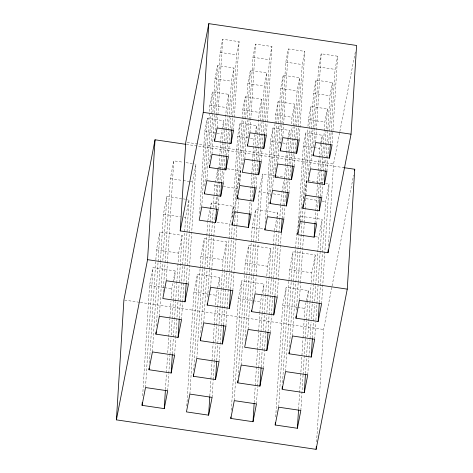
<?xml version="1.0" encoding="UTF-8"?>
<svg xmlns="http://www.w3.org/2000/svg" width="473" height="473" viewBox="0 0 473 473"><rect width="100%" height="100%" fill="white"/><g stroke="black" fill="none" stroke-linecap="round" stroke-linejoin="round"><path stroke-width="0.35" stroke-dasharray="2.37 1.77" d="M142.657 395.783L149.551 285.467L153.01 267.665L175.199 270.94L174.602 280.501M145.518 387.541L153.01 267.665M149.391 363.116L156.474 249.862L159.933 232.06L182.123 235.335L179.131 283.138M152.436 351.936L158.047 262.213M158.094 261.48L159.933 232.06M156.403 326.045L160.359 262.799M160.406 262.06L163.392 214.257L166.851 196.455L182.602 198.784M159.36 316.331L162.671 263.384M162.854 260.44L166.851 196.455M163.232 291.912L165.024 263.23M165.071 262.497L170.315 178.658L173.774 160.855L183.081 162.227M166.277 280.731L167.336 263.816M167.383 263.077L173.774 160.855M165.444 389.498L166.455 373.315M166.502 372.582L167.56 355.666M167.744 352.722L168.707 337.279M168.755 336.545L169.854 318.897M169.902 318.158L170.96 301.242M171.143 298.303L171.74 288.743L175.199 270.94M167.708 390.816L168.766 373.901M168.814 373.167L169.913 355.513M169.961 354.78L171.019 337.864M171.202 334.925L172.166 319.476M172.213 318.743L173.319 301.094M173.36 300.355L174.419 283.445M172.361 353.893L173.372 337.71M173.42 336.977L174.478 320.061M174.525 319.328L175.625 301.679M175.672 300.94L176.778 283.292M176.825 282.558L178.664 253.138L182.123 235.335M174.626 355.211L175.684 338.296M175.731 337.562L179.09 283.877M179.285 318.288L185.582 217.533L189.04 199.73L187.61 199.523M181.549 319.606L182.608 302.696M182.655 301.957L189.04 199.73M186.202 282.683L187.213 266.506M187.261 265.773L189.283 233.414M189.33 232.675L192.505 181.934L195.964 164.131L194.533 163.918M188.467 284.007L195.964 164.131M186.805 406.011L193.93 292.018L197.389 274.216L219.578 277.491L218.981 287.052M199.612 213.571L204.744 131.459L207.304 118.285L223.723 120.71L223.173 129.507M189.898 394.092L197.389 274.216M201.758 206.997L207.304 118.285M204.827 185.759L209.864 105.112L212.424 91.939L228.849 94.364L227.472 116.358M193.723 370.406L200.854 256.413L204.312 238.611L226.502 241.886L224.663 271.307M206.884 180.651L211.005 114.667M211.053 113.934L212.424 91.939M196.815 358.487L202.426 268.765M202.474 268.031L204.312 238.611M209.811 161.612L214.99 78.766L217.55 65.593L233.969 68.017L231.037 114.939M200.783 332.596L204.738 269.35M204.785 268.611L206.807 236.258M206.855 235.519L207.682 222.28M212.005 154.304L217.55 65.593M214.979 134.533L216.167 115.471M216.214 114.738L220.111 52.42L222.671 39.247L239.09 41.671L234.371 117.186M203.739 322.882L207.05 269.935M207.233 266.991L209.161 236.104M209.208 235.371L209.988 222.866M210.036 222.133L210.816 209.628M210.863 208.895L211.23 203.012L233.42 206.287L232.734 217.314M217.125 127.952L217.905 115.495M217.947 114.762L222.671 39.247M207.706 296.991L209.403 269.781M209.45 269.048L211.472 236.689M211.52 235.95L213.128 210.213M213.311 207.269L214.695 185.209L218.154 167.407L240.343 170.682L239.421 185.392M210.656 287.282L211.715 270.367M211.762 269.628L213.784 237.269M213.831 236.535L214.659 223.297M214.89 219.62L215.209 214.476M215.623 207.854L217.142 183.583M217.326 180.645L218.154 167.407M216.533 207.931L217.225 196.934M217.273 196.2L218.922 169.807M218.964 169.074L219.744 156.61M219.791 155.877L220.572 143.414M220.613 142.68L221.163 133.883L221.973 129.726M218.183 209.421L218.958 196.957M219.005 196.224L220.607 170.564M220.655 169.831L222.304 143.437M222.351 142.704L223.132 130.241M221.66 181.585L222.345 170.587M222.393 169.854L224.864 130.264M224.912 129.531L226.289 107.537L228.849 94.364M209.823 396.049L210.834 379.866M210.881 379.133L211.981 361.484M212.028 360.745L213.087 343.83M213.134 343.096L214.234 325.448M214.281 324.709L215.339 307.793M215.522 304.854L216.12 295.294L219.578 277.491M223.303 183.075L224.078 170.611M224.125 169.878L224.906 157.414M224.953 156.681L226.602 130.288M226.65 129.555L227.424 117.091M226.78 155.239L231.409 81.19L233.969 68.017M212.087 397.367L213.146 380.452M213.193 379.718L214.293 362.064M214.34 361.331L215.398 344.415M215.582 341.476L216.545 326.033M216.593 325.294L217.698 307.645M217.74 306.912L218.798 289.996M228.424 156.729L230.854 117.872M216.74 360.444L217.751 344.267M217.799 343.528L218.857 326.612M219.04 323.674L220.004 308.23M220.051 307.491L221.157 289.843M221.204 289.109L222.304 271.455M222.351 270.722L223.043 259.689L226.502 241.886M231.9 128.893L232.586 117.895M232.633 117.162L236.53 54.844L239.09 41.671M219.005 361.762L220.063 344.847M220.111 344.113L221.216 326.465M221.258 325.726L222.316 308.81M222.363 308.077L223.469 290.428M223.51 289.689L224.616 272.04M233.544 130.377L234.324 117.919M223.664 324.839L226.928 272.625M226.975 271.892L229.961 224.084L233.42 206.287M232.545 216.953L237.588 136.307L240.148 123.134L256.567 125.558L256.017 134.356M225.928 326.163L226.987 309.247M227.034 308.508L232.178 226.141M234.602 211.845L240.148 123.134M230.582 289.24L231.593 273.057M231.64 272.324L233.662 239.965M233.709 239.226L234.49 226.727M234.537 225.988L236.884 188.485L240.343 170.682M237.529 192.807L242.708 109.961L245.268 96.788L261.687 99.212L260.316 121.206M232.846 290.558L236.849 226.573M236.896 225.84L237.677 213.335M237.724 212.602L238.504 200.097M238.552 199.364L238.735 196.419M239.722 185.499L243.849 119.515M243.891 118.782L245.268 96.788M242.744 164.994L245.582 119.539M245.629 118.806L247.828 83.615L250.388 70.442L266.807 72.866L263.739 121.987M244.843 159.153L247.273 120.296M247.456 117.363L250.388 70.442M247.905 137.915L249.005 120.319M249.052 119.586L252.949 57.268L255.509 44.095L271.928 46.52L267.21 122.034M231.321 410.357L238.309 298.569L241.768 280.767L263.958 284.042L263.36 293.603M249.963 132.801L250.743 120.343M250.791 119.61L255.509 44.095M234.277 400.643L241.768 280.767M238.102 376.957L245.233 262.964L248.692 245.162L270.881 248.437L269.042 277.858M249.377 212.779L250.063 201.782M250.111 201.049L251.76 174.655M251.807 173.922L254.007 138.731L256.567 125.558M241.195 365.038L248.692 245.162M251.021 214.269L251.802 201.805M251.843 201.072L252.623 188.609M252.671 187.876L254.32 161.482M254.368 160.749L255.97 135.089M254.45 187.166L256.011 162.239M256.195 159.306L257.708 135.112M257.75 134.379L259.127 112.385L261.687 99.212M245.073 340.619L252.15 227.365L255.609 209.563L277.799 212.838L277.432 218.721M256.141 187.923L256.922 175.459M256.969 174.726L257.744 162.263M257.791 161.53L259.441 135.136M259.488 134.403L260.268 121.939M248.118 329.439L253.54 242.655M253.587 241.922L255.609 209.563M259.618 160.087L260.31 149.09M260.351 148.356L262.001 121.963M262.048 121.23L264.247 86.039L266.807 72.866M252.085 303.542L253.782 276.333M253.83 275.599L255.852 243.24M255.899 242.501L259.074 191.76L262.533 173.958L275.416 175.861M261.262 161.577L262.042 149.113M262.089 148.38L263.692 122.72M264.697 134.474L265.43 122.744M265.471 122.01L269.368 59.693L271.928 46.52M255.083 293.094L256.094 276.918M256.141 276.185L258.163 243.826M258.347 240.881L262.533 173.958M266.382 135.225L267.162 122.767M265.294 223.268L270.426 141.155L272.986 127.982L289.405 130.406L288.033 152.401M254.202 402.6L255.213 386.417M255.26 385.684L257.466 350.387M257.513 349.648L258.613 331.999M258.66 331.26L259.766 313.611M259.807 312.878L260.499 301.845L263.958 284.042M267.44 216.693L272.986 127.982M256.467 403.918L257.525 387.003M257.566 386.27L258.672 368.621M258.719 367.882L259.778 350.966M259.961 348.027L260.925 332.584M260.972 331.845L262.077 314.196M262.119 313.463L263.177 296.547M270.461 196.189L274.949 124.34M274.996 123.607L275.546 114.809L278.106 101.636L294.525 104.06L293.154 126.055M261.12 366.995L262.131 350.818M262.178 350.079L263.236 333.163M263.42 330.225L264.383 314.781M264.431 314.042L265.536 296.394M265.584 295.66L266.636 278.745M266.825 275.8L267.422 266.24L270.881 248.437M272.56 190.347L276.687 124.364M276.735 123.63L278.106 101.636M275.446 172.042L275.534 170.576M275.582 169.842L278.426 124.387M278.467 123.654L280.666 88.463L283.226 75.29L299.651 77.714L295.755 140.032M263.384 368.313L264.442 351.398M264.49 350.664L265.595 333.016M265.637 332.277L266.695 315.367M266.878 312.422L267.848 296.979M267.889 296.246L268.995 278.591M277.686 164.001L283.226 75.29M268.043 331.39L269.054 315.213M269.102 314.48L271.307 279.176M271.354 278.443L274.251 232.107M280.655 144.23L285.793 62.117L288.353 48.944L304.772 51.368L299.226 140.073M270.308 332.714L271.366 315.798M271.413 315.059L276.557 232.692M276.604 231.959L277.385 219.454M282.807 137.649L283.581 125.191M283.629 124.458L288.353 48.944M274.961 295.791L278.041 246.516M278.089 245.777L278.869 233.278M278.916 232.545L280.572 206.068M280.619 205.329L281.677 192.901M277.225 297.109L281.228 233.124M282.144 218.42L282.907 206.63M282.931 205.915L284.586 179.438M284.645 178.77L285.426 166.307M285.473 165.574L286.845 143.579L287.655 139.423M283.859 219.117L284.64 206.654M284.687 205.921L285.467 193.457M285.509 192.724L287.158 166.33M287.206 165.597L287.986 153.134M287.336 191.281L288.027 180.284M288.075 179.551L288.849 167.087M289.033 164.155L291.374 126.764M291.557 123.831L291.965 117.233L294.525 104.06M288.985 192.771L291.409 153.914M291.457 153.181L293.106 126.788M275.7 416.908L282.688 305.12L286.147 287.318L308.337 290.593L307.651 301.626M292.462 164.935L293.148 153.938M293.195 153.205L294.845 126.811M294.886 126.078L297.091 90.887L299.651 77.714M278.656 407.194L286.147 287.318M294.105 166.425L294.886 153.962M294.927 153.228L295.708 140.765M297.582 138.589L302.212 64.541L304.772 51.368M282.529 382.775L289.612 269.515L293.071 251.719L315.26 254.994L313.422 284.409M285.574 371.589L291.185 281.867M291.232 281.133L293.071 251.719M289.452 347.17L296.53 233.916L299.988 216.114L322.178 219.389L315.787 321.61M298.226 226.65L303.264 146.003L305.83 132.83L322.249 135.254L320.871 157.249M292.497 335.99L297.919 249.206M297.966 248.473L298.747 235.968M299.669 221.258L299.988 216.114M300.284 221.541L305.83 132.83M296.465 310.099L298.161 282.884M298.209 282.15L300.231 249.791M300.278 249.058L301.934 222.582M301.981 221.843L302.761 209.344M303.211 202.503L307.793 129.188M307.976 126.256L308.39 119.657L310.95 106.484L327.369 108.908L324.437 155.83M305.404 195.195L309.525 129.212M309.573 128.479L310.95 106.484M299.415 300.385L300.473 283.469M300.521 282.736L302.543 250.377M302.59 249.638L304.245 223.161M304.293 222.428L305.073 209.923M305.12 209.19L305.901 196.691M305.948 195.952L306.912 180.509L324.803 183.152M308.42 174.691L311.264 129.235M311.311 128.502L313.51 93.311L316.07 80.138L332.489 82.562L328.593 144.88M310.525 168.849L316.07 80.138M313.634 146.878L318.631 66.965L321.191 53.792L337.61 56.216L332.064 144.927M298.581 409.151L302.992 338.55M303.039 337.817L304.878 308.396L308.337 290.593M315.645 142.497L321.191 53.792M300.846 410.469L303.051 375.172M303.098 374.433L305.304 339.135M305.351 338.396L306.457 320.747M306.498 320.014L307.604 302.359M305.499 373.546L306.51 357.369M306.557 356.63L307.616 339.72M307.799 336.776L308.763 321.333M308.81 320.599L309.916 302.945M309.963 302.212L311.015 285.296M311.199 282.351L311.802 272.791L315.26 254.994M315.012 223.209L316.573 198.282M316.756 195.349L318.264 171.155M318.311 170.422L319.689 148.427L320.493 144.271M316.703 223.966L318.305 198.305M318.353 197.572L320.002 171.179M320.05 170.446L320.824 157.982M307.763 374.864L308.822 357.955M308.869 357.216L309.975 339.567M310.016 338.834L311.074 321.918M311.258 318.973L312.227 303.53M312.269 302.797L313.374 285.142M320.18 196.129L320.865 185.132M320.913 184.399L322.562 158.006M322.61 157.273L323.39 144.809M323.431 144.076L324.212 131.612M324.259 130.879L324.809 122.081L327.369 108.908M312.422 337.947L313.433 321.764M313.481 321.031L314.533 304.115M314.722 301.171L315.686 285.727M315.733 284.994L317.755 252.635M317.803 251.896L318.719 237.192L322.178 219.389M321.823 197.619L322.604 185.156M322.645 184.423L323.426 171.959M323.473 171.226L324.253 158.762M314.687 339.265L315.745 322.35M325.253 170.517L325.986 158.786M326.033 158.053L329.929 95.735L332.489 82.562M326.944 171.273L327.724 158.81M327.771 158.077L328.546 145.613M319.34 302.342L322.42 253.067M322.468 252.334L325.643 201.587L329.102 183.784L325.525 183.258M330.42 143.437L331.112 132.44M331.153 131.707L335.05 69.389L337.61 56.216M321.605 303.66L329.102 183.784M328.416 246.137L333.548 164.025L339.732 132.215M316.573 441.995L323.609 329.474L331.922 286.703M222.109 129.028L223.723 120.71M207.771 220.808L209.988 209.415M210.124 208.705L211.23 203.012M287.791 138.725L289.405 130.406M274.34 230.641L277.799 212.838M281.813 192.186L284.167 180.083M306.912 180.509L303.453 198.311L319.198 200.635M320.629 143.579L322.249 135.254M339.868 131.494L355.329 51.971M332.064 285.976L353.621 175.057M220.111 52.42L236.53 54.844M252.949 57.268L269.368 59.693M285.793 62.117L302.212 64.541M318.631 66.965L335.05 69.389M214.99 78.766L231.409 81.19M247.828 83.615L264.247 86.039M280.666 88.463L297.091 90.887M313.51 93.311L329.929 95.735M209.864 105.112L226.289 107.537M242.708 109.961L259.127 112.385M275.546 114.809L291.965 117.233M308.39 119.657L324.809 122.081M204.744 131.459L221.163 133.883M237.588 136.307L247.58 137.785M250.436 138.205L254.007 138.731M270.426 141.155L286.845 143.579M303.264 146.003L313.262 147.481M313.977 147.588L319.689 148.427M187.19 142.42L333.548 164.025M186.386 144.401L343.818 167.643M185.942 162.653L193.818 163.812M276.131 175.968L284.722 177.233M170.315 178.658L182.483 180.45M183.199 180.556L188.922 181.401M189.638 181.508L192.505 181.934M214.695 185.209L220.418 186.055M223.28 186.474L236.884 188.485M259.074 191.76L270.526 193.451M273.388 193.871L281.264 195.036M322.06 201.06L325.643 201.587M183.317 198.891L186.894 199.417M163.392 214.257L180.574 216.794M184.151 217.326L185.582 217.533M217.077 222.186L229.961 224.084M252.15 227.365L264.318 229.157M315.142 236.66L318.719 237.192M156.474 249.862L178.664 253.138M200.854 256.413L223.043 259.689M245.233 262.964L267.422 266.24M289.612 269.515L311.802 272.791M149.551 285.467L163.865 287.578M164.586 287.685L171.74 288.743M193.93 292.018L208.244 294.129M208.96 294.236L216.12 295.294M238.309 298.569L252.623 300.68M253.339 300.787L260.499 301.845M282.688 305.12L297.003 307.237M297.718 307.338L304.878 308.396M124.618 300.095L139.647 302.318M140.363 302.424L323.609 329.474"/><path stroke-width="0.71" d="M343.818 167.643L354.75 169.257L347.259 289.133L316.112 449.35L116.405 419.864L123.902 299.994L155.043 139.777L185.658 144.295M116.405 419.864L147.552 259.653L155.043 139.777M142.06 405.343L145.518 387.541L167.708 390.816L164.249 408.619L142.06 405.343L142.243 402.399M148.977 369.738L152.436 351.936L174.626 355.211L171.167 373.014L148.977 369.738L149.072 368.266M155.901 334.133L159.36 316.331L181.549 319.606L178.09 337.409L155.901 334.133L156.037 331.928M164.249 408.619L165.396 390.231M171.167 373.014L172.32 354.626M180.219 230.919L185.765 142.207L208.812 23.65L356.595 45.467L351.049 134.172L328.002 252.736L180.219 230.919L203.266 112.355L208.812 23.65M178.09 337.409L179.237 319.027M185.008 301.809L188.467 284.007L166.277 280.731L162.818 298.528L185.008 301.809L186.161 283.422M204.318 193.824L206.884 180.651L223.303 183.075L220.743 196.248L204.318 193.824L204.413 192.357M193.356 376.289L196.815 358.487L219.005 361.762L215.546 379.565L193.356 376.289L193.492 374.084M209.444 167.477L212.005 154.304L228.424 156.729L225.863 169.902L209.444 167.477L209.58 165.278M200.321 339.951L200.463 337.746M214.565 141.131L217.125 127.952L233.544 130.377L230.984 143.556L214.565 141.131L214.701 138.932M207.198 305.085L210.656 287.282L232.846 290.558L229.387 308.361L207.198 305.085L207.292 303.613M215.617 222.594L218.183 209.421L201.758 206.997L199.198 220.17L215.617 222.594L216.492 208.664M220.743 196.248L221.612 182.318M208.628 415.17L212.087 397.367L189.898 394.092L186.439 411.894L208.628 415.17L209.776 396.782M225.863 169.902L226.733 155.972M215.546 379.565L216.699 361.177M230.984 143.556L231.853 129.626M222.47 343.96L225.928 326.163L203.739 322.882L200.28 340.684L222.47 343.96L223.617 325.578M232.042 225.018L234.602 211.845L251.021 214.269L248.461 227.442L232.042 225.018L232.178 222.818M229.387 308.361L230.54 289.973M237.162 198.672L239.722 185.499L256.141 187.923L253.581 201.096L237.162 198.672L237.345 195.739M247.403 145.98L249.963 132.801L266.382 135.225L263.822 148.404L247.403 145.98L247.497 144.513M230.818 418.445L234.277 400.643L256.467 403.918L253.008 421.721L230.818 418.445L230.907 416.973M237.736 382.84L241.195 365.038L263.384 368.313L259.925 386.116L237.736 382.84L237.872 380.635M248.461 227.442L249.33 213.512M253.581 201.096L254.409 187.899M258.701 174.75L261.262 161.577L244.843 159.153L242.282 172.326L258.701 174.75L259.571 160.82M251.577 311.636L255.036 293.834L277.225 297.109L273.766 314.912L251.577 311.636L251.671 310.164M263.822 148.404L264.697 134.474M264.88 229.866L267.44 216.693L283.859 219.117L281.299 232.29L264.88 229.866L264.975 228.4M253.008 421.721L254.155 403.333M270 203.52L272.56 190.347L288.985 192.771L286.419 205.944L270 203.52L270.095 202.054M259.925 386.116L261.078 367.734M275.12 177.174L277.686 164.001L294.105 166.425L291.545 179.598L275.12 177.174L275.262 174.975M266.849 350.511L270.308 332.714L248.118 329.439L244.659 347.235L266.849 350.511L267.996 332.129M280.247 150.828L282.807 137.649L299.226 140.073L296.666 153.252L280.247 150.828L280.383 148.628M273.766 314.912L274.919 296.524M281.299 232.29L282.127 219.094M286.419 205.944L287.294 192.014M275.197 424.996L278.656 407.194L300.846 410.469L297.387 428.272L275.197 424.996L275.333 422.791M291.545 179.598L292.415 165.668M296.666 153.252L297.487 140.055M282.162 388.658L282.298 386.453M289.038 353.792L292.497 335.99L314.687 339.265L311.228 357.068L289.038 353.792L289.127 352.32M297.765 233.981L297.907 231.782M295.956 318.187L299.415 300.385L321.605 303.66L318.146 321.463L295.956 318.187L296.092 315.982M302.844 208.368L305.404 195.195L321.823 197.619L319.263 210.792L302.844 208.368L303.069 204.703M313.085 155.676L315.645 142.497L332.064 144.927L329.504 158.1L313.085 155.676L313.179 154.21M297.387 428.272L298.534 409.884M304.305 392.667L307.763 374.864L285.574 371.589L282.115 389.391L304.305 392.667L305.452 374.285M314.143 237.139L316.703 223.966L300.284 221.541L297.718 234.714L314.143 237.139L315.012 223.209M319.263 210.792L320.132 196.863M311.228 357.068L312.375 338.68M324.383 184.446L326.944 171.273L310.525 168.849L307.964 182.022L324.383 184.446L325.211 171.25M318.146 321.463L319.299 303.075M329.504 158.1L330.379 144.17M328.002 252.736L328.185 249.803M316.112 449.35L316.295 446.406M354.466 170.712L354.75 169.257M203.266 112.355L351.049 134.172M147.552 259.653L347.259 289.133"/></g></svg>
